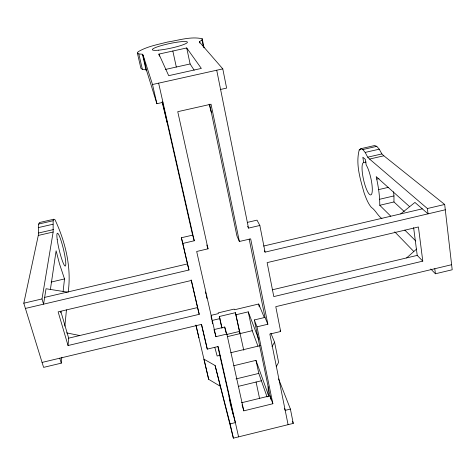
<?xml version="1.0" encoding="UTF-8"?>
<svg xmlns="http://www.w3.org/2000/svg" width="476" height="476" viewBox="0 0 476 476"><rect width="100%" height="100%" fill="white"/><g stroke="black" fill="none" stroke-linecap="round" stroke-linejoin="round"><path stroke-width="0.71" d="M67.223 292.103L46.035 288.748L43.566 304.17L41.995 298.934L53.157 232.014L53.133 220.715L53.847 219.234L55.055 219.835C65.462 242.07 71.644 267.571 68.181 292.115M61.838 357.244L61.261 363.164L43.608 367.377L23.8 303.2L38.288 235.441C39.46 231.235 36.997 226.415 39.431 222.542L53.847 219.234M68.044 345.528L58.132 311.869L191.394 280.465L199.224 314.321L68.044 345.528L68.669 338.162L60.809 311.346M64.867 326.155L66.45 309.876M60.726 312.857L60.886 311.381M63.112 291.473L64.51 278.936L59.506 263.853L56.108 250.792L50.414 289.331M203.442 47.035L201.997 39.99L202.205 38.764C190.828 36.194 178.911 40.311 167.606 42.019C157.633 44.577 147.149 46.452 138.165 51.717L137.374 53.056L140.932 68.401L142.389 69.407L146.007 69.859L146.673 70.805L156.901 103.714L162.97 102.358M430.774 269L435.409 273.777L452.2 269.767L444.679 204.472L383.834 155.783L381.865 153.926L379.241 149.184L376.772 146.34L374.618 145.537L360.778 148.72L359.219 149.94C355.477 164.22 360.338 179.297 364.176 193.101C366.032 198.064 367.859 203.181 371.292 207.31C375.546 210.172 377.551 215.497 381.871 218.561M276.187 366.788L278.615 362.379L274.575 342.173L270.88 333.313M272.028 346.57L274.575 342.173M406.641 257.915L416.583 249.049M400.715 213.897L414.923 202.431L428.043 213.843L427.388 208.53L369.572 159.067L367.704 157.187L365.169 152.421L362.807 149.547L360.778 148.72M363.634 162.613L362.831 163.167A16.565 3.737 77.4 0 0 365.193 185.711A16.565 3.737 77.4 0 0 372.178 191.953A16.565 3.737 77.4 0 0 367.424 167.266L366.157 164.851L365.36 159.412L362.843 157.217L363.634 162.613L366.145 162.03M199.855 43.066L199.557 41.644L201.997 39.99M219.96 386.078L208.666 379.312L203.96 359.178L215.093 365.514L233.377 438.146L293.258 423.396L290.414 409.08L278.597 378.908M241.457 402.779L270.029 395.8L272.873 403.737L243.819 410.847L242.046 404.796M233.377 438.146L230.116 423.878L235.364 422.587L230.307 403.785L229.039 396.181M290.414 409.08L285.201 410.36L284.44 408.36M236.013 378.932L258.795 373.404L267.09 396.99M238.589 386.304L261.675 380.693M220.013 355.31L217.133 356.006L214.866 347.551M230.812 352.71L260.324 345.606M233.829 365.711L255.963 360.362L268.904 396.448M226.862 334.051L224.708 327.036L213.974 329.6L215.937 336.669L226.862 334.051L243.819 410.847M254.321 319.955L265.001 317.403L267.863 324.233L256.992 326.833L254.321 319.955L270.749 399.287M226.933 334.432L239.458 331.433L240.19 333.575M227.593 336.597L252.197 330.695L257.962 346.165M201.485 324.644L207.274 349.122L218.163 346.504L238.589 436.861M451.617 264.715L275.777 306.669L280.65 331.492L269.844 334.087L288.081 424.669M68.669 338.162L197.534 307.561L199.224 314.321M272.248 289.825L417.226 255.398L422.783 261.14L273.795 296.584L267.131 262.621L418.422 226.975L422.783 261.14M211.183 315.326L218.407 313.607L218.186 312.893L234.18 309.085L234.43 309.787L258.67 304.015L264.353 317.647M221.846 328.059L219.281 316.522L235.424 312.673L243.76 350.229M212.123 320.461L219.912 318.605L222.006 328.018M236.144 314.737L248.252 311.845L258.706 339.293M42.078 362.42L201.55 324.376L207.274 349.122M51.105 282.072L64.51 278.936M409.646 206.691L376.189 176.614C378.289 186.015 379.83 195.624 379.765 205.281L393.967 201.961L404.249 211.534M267.863 324.233L250.668 238.851L239.374 241.493L211.023 104.202L177.75 111.681L208.042 248.817L196.677 251.477L215.937 336.669M44.649 297.399L187.437 263.912L188.978 270.005L25.412 308.43M263.621 246.044L422.289 208.839M23.8 303.2L41.995 298.934M427.388 208.53L444.679 204.472M264.43 250.852L265.072 252.131L445.292 209.791M376.79 179.107L378.955 178.607M378.646 189.615L388.708 187.27M187.437 263.912L181.38 237.75L192.607 235.138L162.465 101.912M247.27 222.417L257.01 220.144L259.842 225.475L265.072 252.131M181.38 237.75L182.826 243.432L194.256 240.767L158.627 83.157M247.633 226.326L248.508 228.117L259.842 225.475M379.669 199.26L393.961 195.928L393.557 191.786M38.318 227.611L52.985 224.238M365.169 152.421L379.241 149.184M38.657 232.996L53.425 229.593M367.704 157.187L381.865 153.926M38.288 235.441L53.157 232.014M369.572 159.067L383.834 155.783M359.219 149.94L360.659 149.607M38.592 224.059L53.133 220.715M362.807 149.547L376.772 146.34M220.59 89.452L226.612 88.102L222.786 68.871L199.926 42.537L199.557 41.644M165.261 69.484L190.108 63.974L194.172 70.198M137.374 53.056L138.808 53.925L142.419 54.246L143.062 55.085L152.51 84.52L222.786 68.871M158.924 54.091L186.717 47.957L201.342 68.419L168.7 75.672L158.924 54.091L159.395 56.18M66.652 332.902L79.724 335.538M379.765 205.281L390.713 216.134M404.796 230.092L415.75 240.951M394.741 231.836L413.787 251.477M280.09 330.237L280.65 331.492M239.374 241.493L236.917 235.894L209.678 104.345M292.454 421.314L293.258 423.396M206.774 244.991L208.042 248.817M219.281 316.522L219.912 318.605M59.774 358.202L61.261 363.164M192.459 234.495L194.256 240.767M209.101 104.161L211.392 112.622M215.093 365.514L230.116 423.878M162.096 101.971L167.141 122.588M196.082 325.691L208.666 379.312M195.916 325.007L198.926 337.889M182.826 243.432L188.978 270.005M138.808 53.925L142.389 69.407M191.132 279.888L197.534 307.561M143.062 55.085L146.673 70.805M142.419 54.246L146.007 69.859M152.51 84.52L156.901 103.714M205.465 291.978L205.953 294.15M206.281 295.596L206.935 298.494M211.029 316.576L211.683 319.473M212.01 320.919L212.665 323.811M217.8 346.498L233.151 414.352M224.708 327.036L225.987 332.825M255.963 360.362L258.795 373.404M172.836 51.021L176.316 67.033M235.424 312.673L239.458 331.433M256.064 381.936L259.599 398.602M186.717 47.957L190.108 63.974M248.252 311.845L252.262 330.874M256.992 326.833L272.873 403.737M258.67 304.015L259.253 306.889M202.205 38.764L204.067 47.85M216.717 70.222L248.508 228.117M249.186 239.101L265.001 317.403M413.62 227.605L417.226 255.398M434.784 268.732L435.409 273.777M268.137 386.661L268.226 394.533M393.961 195.928L393.967 201.961M57.185 239.339A16.886 2.154 76.5 0 0 64.825 265.87A16.886 2.154 76.5 0 0 61.999 243.688A16.886 2.154 76.5 0 0 57.185 239.339M158.615 50.176A17.945 2.386 -12.1 0 0 187.157 42.715A17.945 2.386 -12.1 0 0 163.809 44.922A17.945 2.386 -12.1 0 0 158.615 50.176"/></g></svg>
